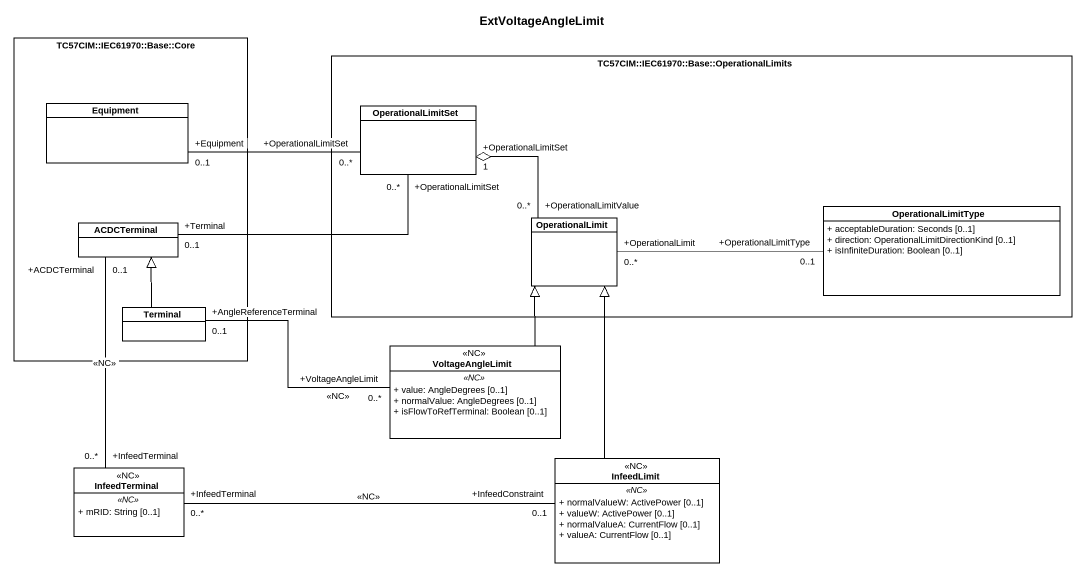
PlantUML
@startuml
title ExtVoltageAngleLimit
hide circle
hide empty members
skinparam classAttributeIconSize 0
rectangle "TC57CIM::IEC61970::Base::Core" as TC57CIM_IEC61970_Base_Core {
  class Equipment
  class ACDCTerminal
  class Terminal
}
rectangle "TC57CIM::IEC61970::Base::OperationalLimits" as TC57CIM_IEC61970_Base {
  class OperationalLimitSet
  class OperationalLimitType {
    + acceptableDuration: Seconds [0..1]
    + direction: OperationalLimitDirectionKind [0..1]
    + isInfiniteDuration: Boolean [0..1]
  }
  class OperationalLimit
}
class VoltageAngleLimit <<NC>> {
  .. <<NC>> ..
  + value: AngleDegrees [0..1]
  + normalValue: AngleDegrees [0..1]
  + isFlowToRefTerminal: Boolean [0..1]
}
class InfeedTerminal <<NC>> {
  .. <<NC>> ..
  + mRID: String [0..1]
}
class InfeedLimit <<NC>> {
  .. <<NC>> ..
  + normalValueW: ActivePower [0..1]
  + valueW: ActivePower [0..1]
  + normalValueA: CurrentFlow [0..1]
  + valueA: CurrentFlow [0..1]
}
OperationalLimitSet "+OperationalLimitSet\n0..*" -left- "+Equipment\n0..1" Equipment
OperationalLimitSet "+OperationalLimitSet\n0..*" -left- "+Terminal\n0..1" ACDCTerminal
OperationalLimit "+OperationalLimitValue\n0..*" -up-o "+OperationalLimitSet\n1" OperationalLimitSet
OperationalLimit "+OperationalLimit\n0..*" -right- "+OperationalLimitType\n0..1" OperationalLimitType
Terminal -up-|> ACDCTerminal
VoltageAngleLimit -up-|> OperationalLimit
VoltageAngleLimit "+VoltageAngleLimit\n0..*" -left- "+AngleReferenceTerminal\n0..1" Terminal : <<NC>>
InfeedTerminal "+InfeedTerminal\n0..*" -up- "+ACDCTerminal\n0..1" ACDCTerminal : <<NC>>
InfeedTerminal "+InfeedTerminal\n0..*" -right- "+InfeedConstraint\n0..1" InfeedLimit : <<NC>>
InfeedLimit -up-|> OperationalLimit
@enduml
